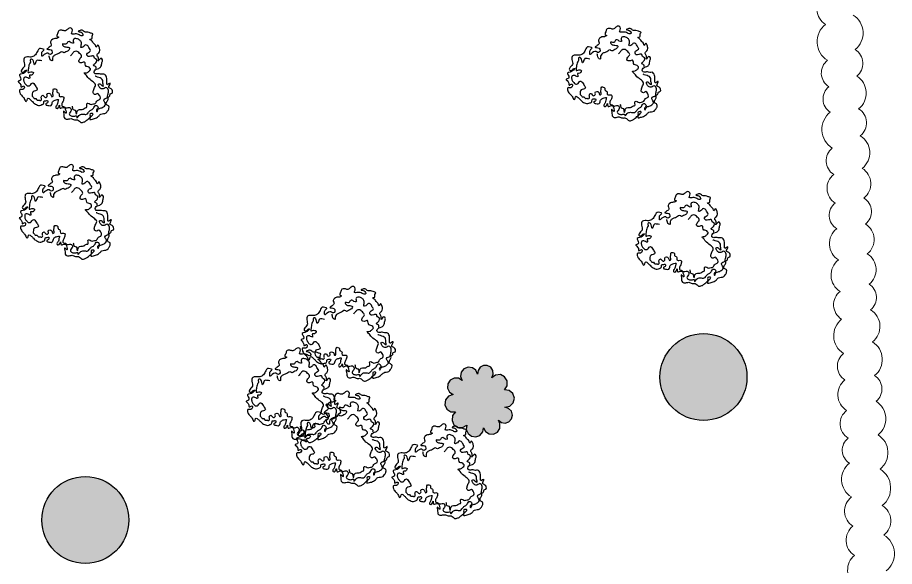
# Model space of a CAD drawing. Header units: metres. Extents: x 180 to 3220, y 13789 to 15035.
# Drawn here: x 738.11 to 752.1, y 14618.56 to 14627.31 of the extents above; entities that cross this region are included whole.
import ezdxf

# ---------------------------------------------------------------- set-up
doc = ezdxf.new("R2010")
doc.units = ezdxf.units.M
doc.header["$MEASUREMENT"] = 0
for name, color, linetype in [('04 Дендроплан (существующие растения)', 7, 'Continuous'), ('04 Дендроплан (удаление)', 240, 'Continuous'), ('04 План (существующие кустарники)', 7, 'Continuous'), ('50 Дендроплан - Деревья вырубаемые', 7, 'Continuous')]:
    doc.layers.add(name, color=color, linetype=linetype)
doc.layers.get('50 Дендроплан - Деревья вырубаемые').off()

# ---------------------------------------------------------------- blocks, each defined once
blk = doc.blocks.new('A$C442D7FB9')
at = {"layer": '04 Дендроплан (удаление)', "lineweight": 30}
h = blk.add_hatch(color=0, dxfattribs=at)
h.dxf.hatch_style = 1
edge = h.paths.add_edge_path()
edge.add_arc((0, 0), 0.5, 0, 360)
at = {"layer": '04 Дендроплан (удаление)', "color": 0, "lineweight": 30}
blk.add_circle((0, 0), 0.5, dxfattribs=at)
blk = doc.blocks.new('A$Cb4aaf1f0')
at = {"layer": '04 Дендроплан (удаление)'}
h = blk.add_hatch(color=0, dxfattribs=at)
h.dxf.hatch_style = 1
h.paths.add_polyline_path([(0.394, 0.178), (0.394, 0.178), (0.436, 0.242), (0.436, 0.32), (0.397, 0.387), (0.33, 0.422), (0.253, 0.414), (0.192, 0.37), (0.217, 0.426), (0.211, 0.489), (0.177, 0.539), (0.122, 0.568), (0.06, 0.568), (0.008, 0.54), (-0.026, 0.489), (-0.033, 0.426), (-0.06, 0.49), (-0.116, 0.532), (-0.185, 0.541), (-0.25, 0.515), (-0.293, 0.46), (-0.304, 0.39), (-0.279, 0.326), (-0.339, 0.363), (-0.408, 0.366), (-0.47, 0.333), (-0.508, 0.273), (-0.512, 0.204), (-0.48, 0.14), (-0.423, 0.102), (-0.496, 0.077), (-0.545, 0.018), (-0.555, -0.058), (-0.523, -0.128), (-0.46, -0.17), (-0.383, -0.173), (-0.432, -0.233), (-0.441, -0.309), (-0.41, -0.379), (-0.346, -0.421), (-0.271, -0.424), (-0.203, -0.385), (-0.213, -0.455), (-0.185, -0.52), (-0.131, -0.562), (-0.061, -0.573), (0.004, -0.548), (0.048, -0.493), (0.06, -0.425), (0.093, -0.486), (0.151, -0.524), (0.221, -0.528), (0.283, -0.497), (0.322, -0.44), (0.322, -0.358), (0.298, -0.306), (0.348, -0.343), (0.409, -0.351), (0.467, -0.33), (0.508, -0.284), (0.522, -0.223), (0.506, -0.164), (0.462, -0.119), (0.403, -0.1), (0.48, -0.084), (0.535, -0.03), (0.553, 0.044), (0.53, 0.119), (0.47, 0.168)])
at = {"layer": '04 Дендроплан (удаление)', "flags": 128}
blk.add_lwpolyline([(0.394, 0.178), (0.394, 0.178), (0.436, 0.242), (0.436, 0.32), (0.397, 0.387), (0.33, 0.422), (0.253, 0.414), (0.192, 0.37), (0.217, 0.426), (0.211, 0.489), (0.177, 0.539), (0.122, 0.568), (0.06, 0.568), (0.008, 0.54), (-0.026, 0.489), (-0.033, 0.426), (-0.06, 0.49), (-0.116, 0.532), (-0.185, 0.541), (-0.25, 0.515), (-0.293, 0.46), (-0.304, 0.39), (-0.279, 0.326), (-0.339, 0.363), (-0.408, 0.366), (-0.47, 0.333), (-0.508, 0.273), (-0.512, 0.204), (-0.48, 0.14), (-0.423, 0.102), (-0.496, 0.077), (-0.545, 0.018), (-0.555, -0.058), (-0.523, -0.128), (-0.46, -0.17), (-0.383, -0.173), (-0.432, -0.233), (-0.441, -0.309), (-0.41, -0.379), (-0.346, -0.421), (-0.271, -0.424), (-0.203, -0.385), (-0.213, -0.455), (-0.185, -0.52), (-0.131, -0.562), (-0.061, -0.573), (0.004, -0.548), (0.048, -0.493), (0.06, -0.425), (0.093, -0.486), (0.151, -0.524), (0.221, -0.528), (0.283, -0.497), (0.322, -0.44), (0.322, -0.358), (0.298, -0.306), (0.348, -0.343), (0.409, -0.351), (0.467, -0.33), (0.508, -0.284), (0.522, -0.223), (0.506, -0.164), (0.462, -0.119), (0.403, -0.1), (0.48, -0.084), (0.535, -0.03), (0.553, 0.044), (0.53, 0.119), (0.47, 0.168)], close=True, dxfattribs=at)
blk = doc.blocks.new('A$Cd2c5afdf')
at = {"layer": '04 Дендроплан (существующие растения)', "color": 114}
for points, start_tangent, end_tangent in [([(-0.616, -0.319), (-0.631, -0.351), (-0.647, -0.371), (-0.678, -0.324), (-0.711, -0.286), (-0.748, -0.232), (-0.749, -0.185), (-0.699, -0.182), (-0.674, -0.152), (-0.683, -0.126), (-0.726, -0.143), (-0.733, -0.108), (-0.773, -0.048), (-0.739, -0.035), (-0.734, 0.003), (-0.754, 0.051), (-0.711, 0.067), (-0.641, 0.116), (-0.637, 0.123), (-0.647, 0.125), (-0.693, 0.092), (-0.724, 0.103), (-0.723, 0.125), (-0.674, 0.187), (-0.682, 0.267), (-0.669, 0.327), (-0.625, 0.338), (-0.557, 0.337), (-0.499, 0.37), (-0.462, 0.436), (-0.436, 0.469), (-0.393, 0.466), (-0.361, 0.454), (-0.388, 0.422), (-0.397, 0.373), (-0.395, 0.349), (-0.358, 0.374), (-0.283, 0.388), (-0.275, 0.379), (-0.241, 0.387), (-0.232, 0.414), (-0.249, 0.449), (-0.314, 0.462), (-0.279, 0.491), (-0.246, 0.532), (-0.259, 0.567), (-0.241, 0.607), (-0.204, 0.627), (-0.145, 0.637), (-0.127, 0.652), (-0.15, 0.659), (-0.144, 0.707), (-0.122, 0.756), (-0.079, 0.764), (-0.029, 0.752), (0.017, 0.782), (0.04, 0.797), (0.071, 0.797), (0.085, 0.782), (0.088, 0.741), (0.078, 0.706), (0.117, 0.702), (0.187, 0.696), (0.247, 0.676), (0.261, 0.687), (0.254, 0.705), (0.231, 0.731), (0.185, 0.746), (0.2, 0.753), (0.245, 0.763), (0.298, 0.731), (0.338, 0.732), (0.378, 0.718), (0.419, 0.699), (0.405, 0.67), (0.402, 0.63), (0.369, 0.618), (0.394, 0.599), (0.433, 0.551), (0.457, 0.527), (0.47, 0.492), (0.479, 0.503), (0.495, 0.527), (0.516, 0.495), (0.526, 0.442), (0.51, 0.403), (0.489, 0.385), (0.484, 0.362), (0.506, 0.32), (0.503, 0.272), (0.546, 0.316), (0.57, 0.293), (0.562, 0.249), (0.547, 0.186), (0.513, 0.155), (0.469, 0.14), (0.443, 0.114), (0.44, 0.081), (0.469, 0.065), (0.521, 0.07), (0.557, 0.06), (0.594, 0.063), (0.635, 0.014), (0.639, -0.025), (0.639, -0.073), (0.643, -0.106), (0.694, -0.081), (0.684, -0.116), (0.672, -0.148), (0.709, -0.174), (0.731, -0.205), (0.726, -0.24), (0.696, -0.253), (0.683, -0.291), (0.662, -0.302), (0.662, -0.331), (0.642, -0.374), (0.636, -0.424), (0.673, -0.449), (0.674, -0.485), (0.653, -0.525), (0.627, -0.556), (0.545, -0.575), (0.506, -0.61), (0.443, -0.646), (0.41, -0.655), (0.371, -0.662), (0.372, -0.602), (0.374, -0.571), (0.421, -0.571), (0.413, -0.589), (0.366, -0.633), (0.315, -0.678), (0.277, -0.7), (0.225, -0.707), (0.203, -0.688), (0.17, -0.666), (0.122, -0.665), (0.069, -0.647), (0.036, -0.652), (-0.02, -0.652), (-0.04, -0.631), (-0.044, -0.593), (-0.049, -0.527), (-0.013, -0.562), (-0.022, -0.494), (-0.041, -0.467), (-0.08, -0.476), (-0.103, -0.482), (-0.116, -0.434), (-0.137, -0.473), (-0.166, -0.481), (-0.174, -0.461), (-0.151, -0.423), (-0.142, -0.381), (-0.135, -0.34), (-0.169, -0.346), (-0.197, -0.355), (-0.23, -0.39), (-0.237, -0.423), (-0.263, -0.441), (-0.303, -0.435), (-0.325, -0.43), (-0.332, -0.409), (-0.319, -0.401), (-0.302, -0.382), (-0.305, -0.358), (-0.33, -0.361), (-0.357, -0.365), (-0.364, -0.397), (-0.375, -0.417), (-0.397, -0.424), (-0.431, -0.436), (-0.466, -0.43), (-0.497, -0.416), (-0.526, -0.398), (-0.547, -0.376), (-0.582, -0.341), (-0.616, -0.319)], (-0.978083, 0.208214), (-0.978083, 0.208214)), ([(0.466, 0.153), (0.468, 0.175), (0.428, 0.204), (0.455, 0.234), (0.473, 0.258), (0.476, 0.296), (0.444, 0.315), (0.433, 0.347), (0.385, 0.348), (0.343, 0.344), (0.323, 0.367), (0.331, 0.398), (0.382, 0.441), (0.363, 0.472), (0.331, 0.521), (0.302, 0.528), (0.258, 0.491), (0.228, 0.488), (0.229, 0.51), (0.23, 0.576), (0.198, 0.611), (0.147, 0.629), (0.115, 0.623), (0.102, 0.601), (0.108, 0.556), (0.07, 0.562), (0.037, 0.581), (0.013, 0.573), (-0.014, 0.539), (-0.069, 0.542), (-0.062, 0.521), (-0.016, 0.496), (0.047, 0.48), (0.022, 0.436), (-0.016, 0.417), (-0.047, 0.403), (-0.075, 0.419), (-0.11, 0.402), (-0.142, 0.384), (-0.167, 0.376), (-0.207, 0.352), (-0.226, 0.32), (-0.233, 0.274), (-0.261, 0.291), (-0.273, 0.329), (-0.279, 0.356)], (0.359015, 0.933332), (0.017504, 0.999847)), ([(0.087, -0.446), (0.102, -0.5), (0.135, -0.513), (0.146, -0.55), (0.153, -0.576), (0.171, -0.521), (0.207, -0.5), (0.261, -0.495), (0.297, -0.472), (0.318, -0.467), (0.324, -0.4), (0.358, -0.405), (0.39, -0.421), (0.425, -0.411), (0.455, -0.405), (0.489, -0.357), (0.533, -0.333), (0.535, -0.296), (0.52, -0.27), (0.497, -0.245), (0.461, -0.262), (0.428, -0.247), (0.428, -0.198), (0.452, -0.137), (0.461, -0.11), (0.444, -0.079), (0.412, -0.052), (0.339, 0.008), (0.316, 0.039), (0.281, 0.081), (0.323, 0.085), (0.358, 0.111), (0.38, 0.135), (0.341, 0.179), (0.31, 0.187), (0.285, 0.255), (0.235, 0.244), (0.199, 0.253), (0.208, 0.304), (0.238, 0.345), (0.206, 0.393), (0.151, 0.429), (0.113, 0.417), (0.081, 0.378), (0.061, 0.356)], (0.290361, -0.956917), (-0.678805, -0.734319)), ([(-0.398, 0.275), (-0.442, 0.282), (-0.477, 0.281), (-0.491, 0.258), (-0.515, 0.212), (-0.524, 0.249), (-0.541, 0.29), (-0.561, 0.302), (-0.577, 0.295), (-0.579, 0.253), (-0.594, 0.225), (-0.605, 0.189), (-0.611, 0.152), (-0.615, 0.114), (-0.615, 0.091), (-0.591, 0.096), (-0.554, 0.1), (-0.531, 0.087), (-0.542, 0.062), (-0.559, 0.047), (-0.593, 0.044), (-0.59, 0.014), (-0.591, -0.007), (-0.62, 0.004), (-0.647, 0.014), (-0.678, 0.007), (-0.687, -0.018), (-0.678, -0.067), (-0.653, -0.102), (-0.63, -0.122), (-0.61, -0.125), (-0.584, -0.115), (-0.562, -0.085), (-0.539, -0.078), (-0.514, -0.101), (-0.492, -0.132), (-0.478, -0.159), (-0.468, -0.176), (-0.474, -0.192), (-0.497, -0.204), (-0.537, -0.218), (-0.549, -0.25), (-0.55, -0.289), (-0.531, -0.31), (-0.519, -0.326), (-0.493, -0.327), (-0.468, -0.353), (-0.441, -0.351), (-0.427, -0.358), (-0.403, -0.348), (-0.402, -0.325), (-0.406, -0.304), (-0.397, -0.281), (-0.379, -0.275), (-0.359, -0.294), (-0.339, -0.31), (-0.315, -0.301), (-0.309, -0.282), (-0.314, -0.259), (-0.287, -0.242), (-0.257, -0.255), (-0.247, -0.279), (-0.237, -0.297), (-0.217, -0.287), (-0.221, -0.256), (-0.217, -0.211), (-0.208, -0.171), (-0.184, -0.172), (-0.159, -0.188), (-0.156, -0.219), (-0.132, -0.237), (-0.12, -0.25), (-0.119, -0.288), (-0.1, -0.298), (-0.071, -0.294), (-0.044, -0.307), (-0.045, -0.326), (-0.053, -0.358), (-0.076, -0.407), (-0.078, -0.437), (-0.061, -0.452), (-0.039, -0.456), (-0.016, -0.476), (0.006, -0.473), (0.045, -0.467), (0.068, -0.486), (0.073, -0.515), (0.055, -0.544), (0.041, -0.572), (0.051, -0.59), (0.071, -0.602), (0.119, -0.608), (0.159, -0.608), (0.164, -0.633), (0.182, -0.615), (0.21, -0.584), (0.269, -0.576), (0.318, -0.578), (0.342, -0.556), (0.375, -0.518), (0.417, -0.492), (0.434, -0.468), (0.451, -0.439), (0.474, -0.436), (0.496, -0.455), (0.498, -0.48), (0.473, -0.518), (0.483, -0.536), (0.499, -0.502), (0.551, -0.477), (0.601, -0.446), (0.619, -0.422), (0.609, -0.39), (0.59, -0.35), (0.616, -0.325), (0.642, -0.317), (0.653, -0.288), (0.66, -0.252), (0.665, -0.199), (0.655, -0.17), (0.626, -0.152), (0.597, -0.168), (0.564, -0.174), (0.537, -0.162), (0.511, -0.127), (0.505, -0.096), (0.53, -0.091), (0.55, -0.109), (0.582, -0.13), (0.578, -0.083), (0.575, -0.037), (0.552, -0.006), (0.515, 0.01), (0.47, 0.024), (0.453, 0.031)], (-0.900669, 0.434505), (-0.965091, 0.261915))]:
    blk.add_spline(points, degree=3, dxfattribs=dict(at, start_tangent=start_tangent, end_tangent=end_tangent))

msp = doc.modelspace()

# ---------------------------------------------------------------- linework, layer by layer
at = {"layer": '04 План (существующие кустарники)', "color": 65, "lineweight": 0, "extrusion": (0, 0, -1)}
for points in [[(-751.487, 14618.263, 0.520567), (-751.461, 14618.736, 0.520567), (-751.435, 14619.204, 0.520567), (-751.41, 14619.668, 0.520567), (-751.38, 14620.207, 0.520567), (-751.359, 14620.607, 0.520567), (-751.334, 14621.048, 0.520567), (-751.308, 14621.535, 0.520567), (-751.285, 14621.958, 0.520567), (-751.255, 14622.503, 0.520567), (-751.23, 14622.947, 0.520567), (-751.203, 14623.448, 0.520567), (-751.176, 14623.946, 0.520567), (-751.153, 14624.355, 0.520567), (-751.128, 14624.811, 0.520567), (-751.105, 14625.231, 0.520567), (-751.074, 14625.805, 0.520567), (-751.052, 14626.21, 0.520567), (-751.029, 14626.631, 0.520567), (-750.997, 14627.204, 0.520567), (-750.971, 14627.675, 0.520567)], [(-751.437, 14627.352, 0.520567), (-751.47, 14626.803, 0.520567), (-751.495, 14626.378, 0.520567), (-751.526, 14625.858, 0.520567), (-751.552, 14625.428, 0.520567), (-751.583, 14624.908, 0.520567), (-751.611, 14624.435, 0.520567), (-751.635, 14624.021, 0.520567), (-751.664, 14623.545, 0.520567), (-751.692, 14623.061, 0.520567), (-751.717, 14622.654, 0.520567), (-751.747, 14622.14, 0.520567), (-751.779, 14621.603, 0.520567), (-751.803, 14621.194, 0.520567), (-751.835, 14620.658, 0.520567), (-751.868, 14620.113, 0.520567), (-751.902, 14619.532, 0.520567), (-751.93, 14619.061, 0.520567), (-751.964, 14618.488, 0.520567)]]:
    msp.add_lwpolyline(points, format="xyb", dxfattribs=at)

# ---------------------------------------------------------------- block references
at = {"layer": '04 Дендроплан (удаление)', "color": 0}
msp.add_blockref('A$Cb4aaf1f0', (745.483, 14621.198), dxfattribs=at)
at = {"layer": '04 План (существующие кустарники)', "lineweight": 0}
for p in [(738.898, 14626.348), (747.637, 14626.377), (738.916, 14624.169), (748.747, 14623.738), (743.408, 14622.225), (742.534, 14621.246), (743.315, 14620.553), (744.857, 14620.033)]:
    msp.add_blockref('A$Cd2c5afdf', p, dxfattribs=at)
at = {"layer": '50 Дендроплан - Деревья вырубаемые', "color": 0, "xscale": 1.387412866280584, "yscale": 1.387412866280584, "zscale": 1.387412866280584}
for p in [(749.052, 14621.581), (739.195, 14619.301)]:
    msp.add_blockref('A$C442D7FB9', p, dxfattribs=at)

doc.saveas('drawing.dxf')
